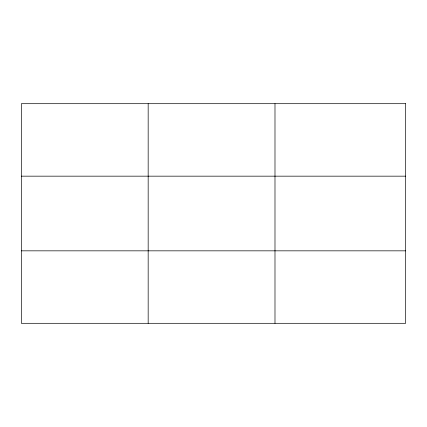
<?xml version="1.0" encoding="UTF-8"?>
<svg xmlns="http://www.w3.org/2000/svg" width="427" height="427" viewBox="0 0 427 427"><rect width="100%" height="100%" fill="white"/><g stroke="black" fill="none" stroke-linecap="round" stroke-linejoin="round"><path stroke-width="0.64" d="M148.169 323.308L148.169 103.692M274.988 323.308L274.988 103.692M21.35 176.164L405.65 176.164M21.35 250.836L405.65 250.836M405.65 103.692L405.65 323.308L21.35 323.308L21.35 103.692L405.65 103.692"/></g></svg>
